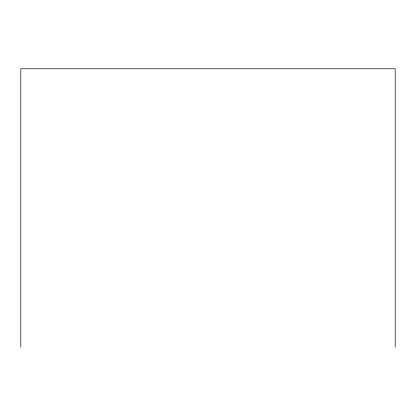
<?xml version="1.0" encoding="UTF-8"?>
<svg xmlns="http://www.w3.org/2000/svg" width="416" height="416" viewBox="0 0 416 416"><rect width="100%" height="100%" fill="white"/><g stroke="black" fill="none" stroke-linecap="round" stroke-linejoin="round"><path stroke-width="0.62" d="M395.2 347.235L395.2 68.765L20.8 68.765L20.8 347.235"/></g></svg>
